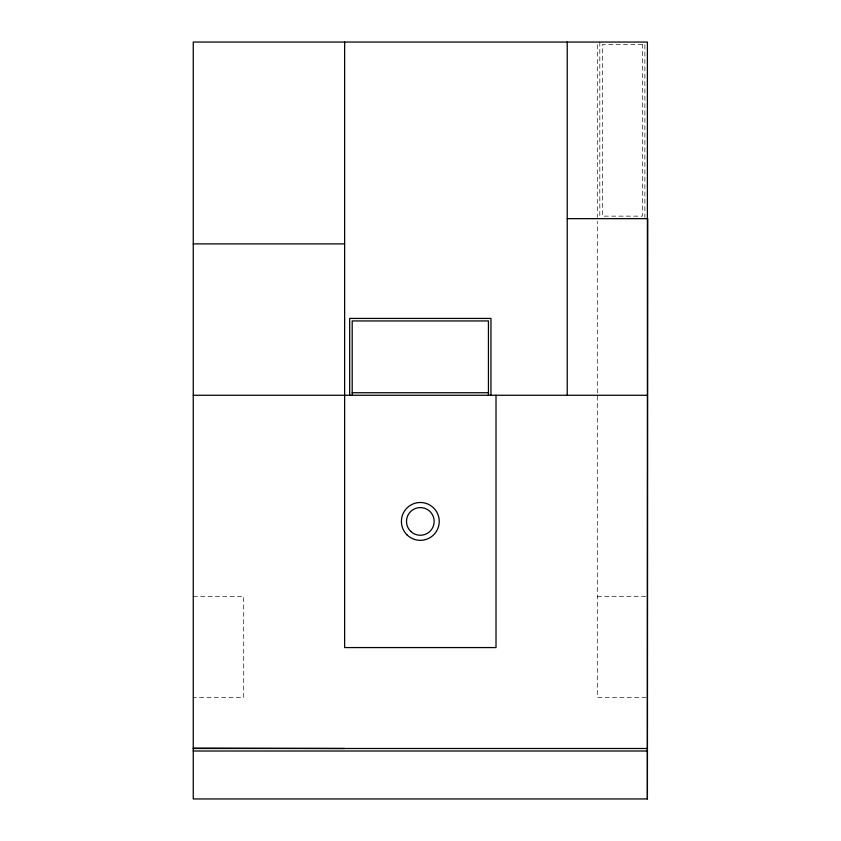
<?xml version="1.0" encoding="UTF-8"?>
<svg xmlns="http://www.w3.org/2000/svg" width="841" height="841" viewBox="0 0 841 841"><rect width="100%" height="100%" fill="white"/><g stroke="black" fill="none" stroke-linecap="round" stroke-linejoin="round"><path stroke-width="0.63" stroke-dasharray="4.21 3.15" d="M193.251 596.448L243.711 596.448L243.711 697.368L193.251 697.368M597.289 596.448L647.749 596.448M646.109 697.368L597.289 697.368L597.289 221.288M644.868 44.668L644.868 217.356M599.812 42.05L599.812 217.356M597.289 44.668L597.289 217.356M642.345 44.573L602.335 44.573L602.335 216.137L642.345 216.137L642.345 44.573"/><path stroke-width="1.26" d="M647.391 798.95L647.391 42.05L193.251 42.05L193.251 798.95L647.391 798.95L647.749 218.66L567.233 218.66M193.251 243.89L344.631 243.89M352.2 392.747L488.442 392.747M193.251 395.27L647.391 395.27M193.251 748.49L647.391 748.49M193.251 751.013L647.391 751.013M193.251 748.164L344.631 748.49M567.233 42.05L567.233 395.27M496.011 395.27L496.011 647.57L344.631 647.57L344.631 42.05M490.965 395.27L490.965 318.424L349.677 318.424L349.677 395.27M488.442 395.27L488.442 320.947L352.2 320.947L352.2 395.27M407.17 535.023A18.922 18.922 0 0 0 438.676 526.014A18.922 18.922 0 0 0 415.118 503.223A18.922 18.922 0 0 0 407.17 535.023M410.713 531.365A13.834 13.834 0 0 0 433.746 524.773A13.834 13.834 0 0 0 416.516 508.122A13.834 13.834 0 0 0 410.713 531.365"/></g></svg>
